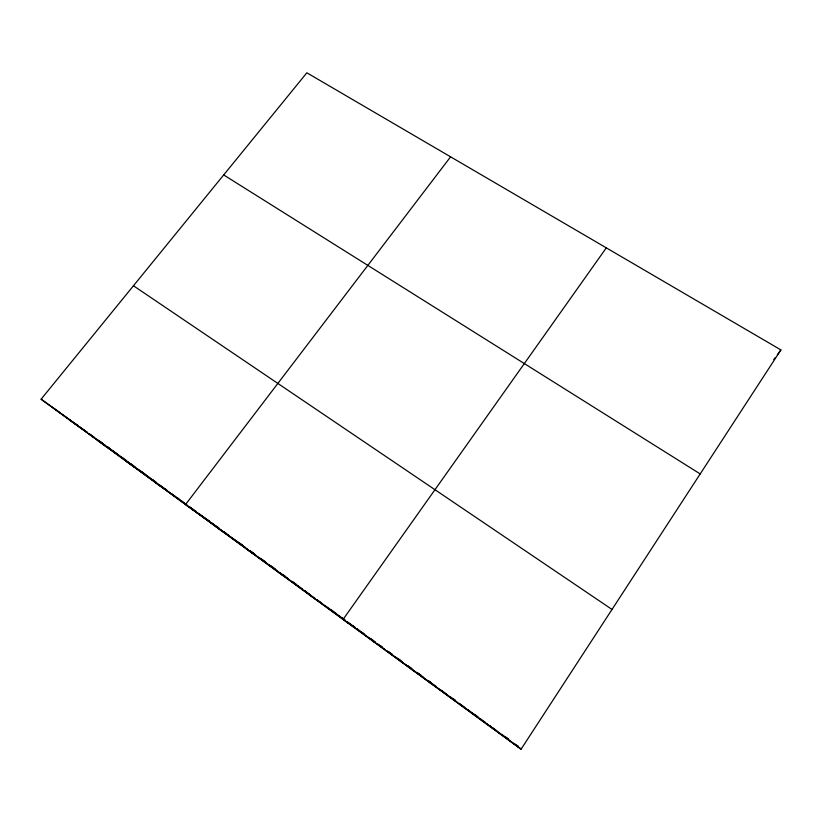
<?xml version="1.0" encoding="UTF-8"?>
<svg xmlns="http://www.w3.org/2000/svg" width="822" height="822" viewBox="0 0 822 822"><rect width="100%" height="100%" fill="white"/><g stroke="black" fill="none" stroke-linecap="round" stroke-linejoin="round"><path stroke-width="1.23" d="M521.076 749.202L780.9 349.915L306.853 72.798L41.1 399.204L521.076 749.202L505.232 737.2M606.307 247.854L343.082 619.408L354.333 627.217L347.244 622.018M773.738 359.604L775.167 357.673M777.314 354.765L780.9 349.915M450.59 156.827L185.546 504.533L209.004 521.23M459.837 704.546L460.957 705.214M223.697 174.942L700.2 473.934M429.947 682.753L431.879 684.007M400.54 661.309L403.242 663.128M133.462 285.768L612.01 609.451M371.585 640.194L375.048 642.568M359.122 630.546L356.265 628.553L375.592 642.681M310.449 595.611L315.463 599.125M278.391 572.235L284.207 576.325M215.95 526.707L223.276 531.906M246.898 549.271L253.474 553.925M210.843 522.535L214.521 525.155M216.361 526.46L219.361 528.597M226.132 533.416L223.358 531.444L228.362 535.091M126.29 461.327L135.681 468.037M155.666 482.74L164.39 488.967M41.1 399.204L78.131 425.765M80.207 427.255L87.307 432.341M89.279 433.759L94.211 437.294M103.356 443.849L98.27 440.212L105.237 445.339M107.23 446.634L109.172 448.031M69.017 419.569L79.672 427.193M97.417 440.273L107.446 447.445M113.087 450.846L117.104 453.775M122.118 457.433L126.136 460.351M131.15 464.009L135.168 466.937M141.261 471.376L146.347 475.085M152.45 479.534L156.519 482.504M164.719 488.484L166.784 489.984M177.11 497.505L179.175 499.016M207.483 519.648L209.487 521.117M216.618 526.306L218.652 527.796M238.061 541.945L242.202 544.965M250.484 550.997L254.625 554.018M261.869 559.299L265.907 562.238M270.952 565.916L275 568.865M283.076 574.753L285.09 576.222M292.221 581.421L296.321 584.411M304.52 590.381L306.565 591.881M331.8 610.273L335.808 613.191M341.818 617.569L344.86 619.798M352.998 625.727L355.032 627.207M362.153 632.395L364.187 633.875M371.256 639.033L375.243 641.941M380.226 645.568L382.22 647.027M389.186 652.103L392.176 654.281M398.218 658.689L400.242 660.158M408.308 666.046L411.339 668.255M417.391 672.663L421.481 675.643M428.642 680.863L430.687 682.352M453.333 698.864L455.409 700.375M474.869 714.554L477.89 716.763M505.283 736.728L508.356 738.968M107.25 446.798L114.268 451.915M116.272 453.374L123.351 458.532M125.386 460.022L131.489 464.471M137.593 468.92L144.713 474.109M146.778 475.619L154.012 480.891M159.17 484.651L166.404 489.922M171.541 493.673L176.586 497.341M180.614 500.279L186.666 504.687M189.687 506.897L195.739 511.305M198.79 513.534L206.98 519.504M211.069 522.484L218.241 527.714M231.362 537.28L237.363 541.657M240.373 543.845L245.367 547.493M250.371 551.141L255.457 554.84M259.526 557.809L265.619 562.248M268.671 564.478L275.781 569.656M279.881 572.646L288.132 578.667M292.262 581.678L302.588 589.199M305.681 591.46L310.737 595.138M316.799 599.567L320.847 602.516M325.902 606.194L332.982 611.352M335.016 612.842L341.181 617.332M347.336 621.822L352.474 625.573M356.584 628.563L362.749 633.053M368.759 637.44L372.767 640.359M377.781 644.016L381.788 646.935M387.799 651.322L391.868 654.281M395.927 657.251L402.03 661.689M408.123 666.139L412.182 669.098M417.319 672.848L423.505 677.349M428.652 681.109L435.865 686.36M440.962 690.079L445.986 693.737M450.004 696.666L455.028 700.334M459.046 703.262L464.07 706.92M468.129 709.879L474.243 714.339M480.356 718.788L485.442 722.507M489.522 725.477L491.556 726.956M492.594 727.717L496.724 730.727M501.893 734.488L508.088 739.009M514.284 743.53L518.415 746.54L517.973 746.099M73.99 422.796L78.018 425.724M80.032 427.193L87.07 432.331M89.084 433.8L96.133 438.938M98.147 440.397L117.525 454.535M119.57 456.025L175.045 496.467M177.079 497.957L187.334 505.427M189.399 506.938L263.009 560.604M266.092 562.854L294.338 583.445M295.345 584.175L302.517 589.405M304.572 590.905L314.826 598.375M316.871 599.875L325.08 605.855M329.108 608.794L336.167 613.931M338.181 615.401L345.23 620.548M377.617 644.16L384.758 649.37M386.813 650.87L456.981 702.019M459.015 703.509L469.311 711.009M471.376 712.52L481.733 720.062M483.798 721.572L494.084 729.073M496.118 730.553L503.208 735.721M52.341 407.27L520.501 748.626"/></g></svg>
